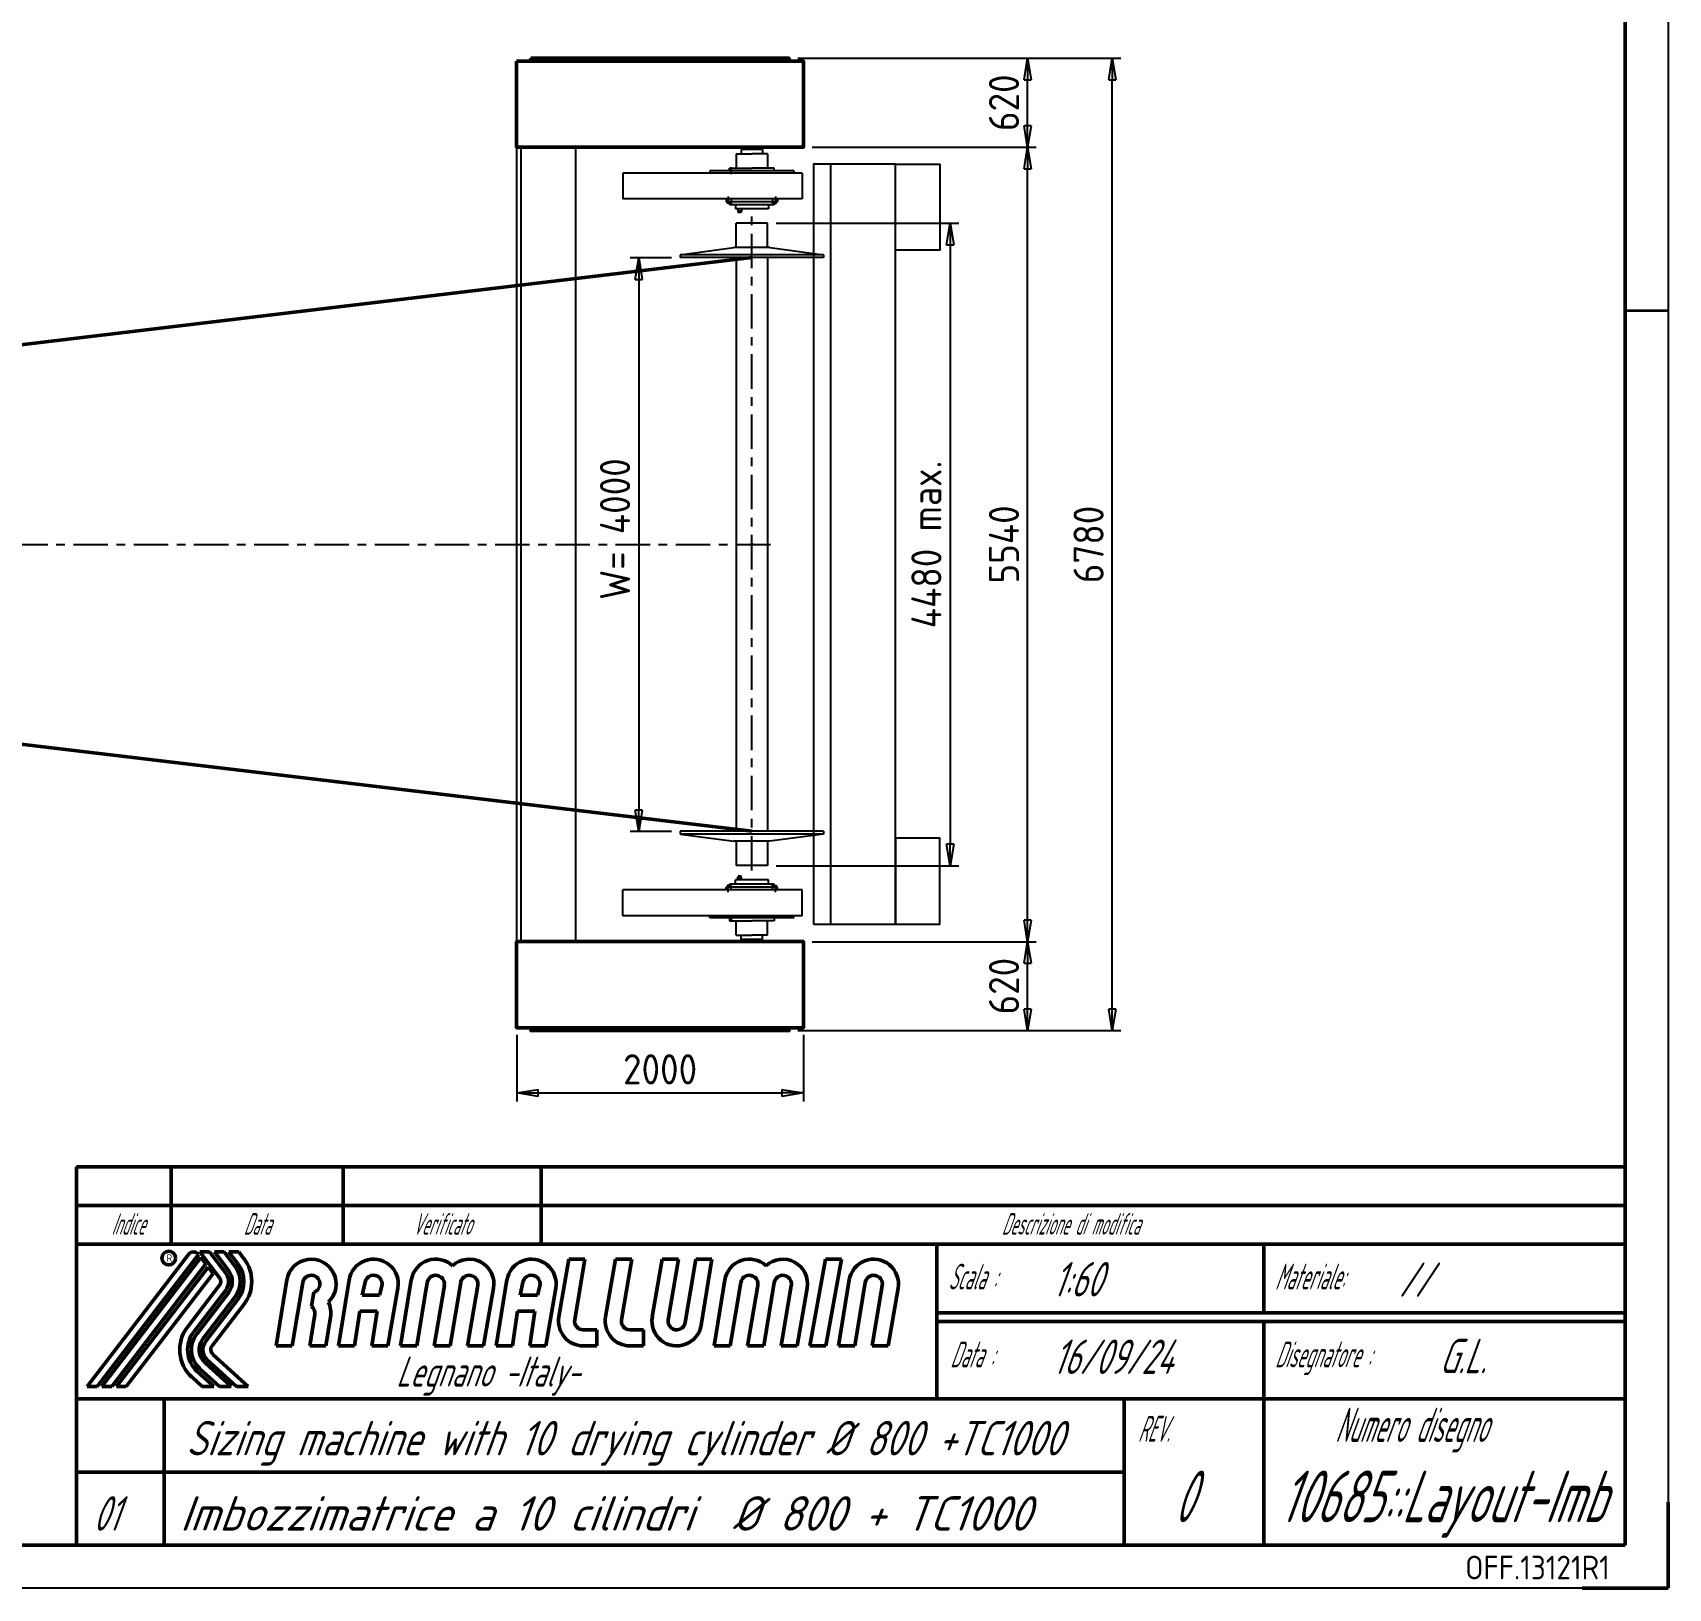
# Model space of a CAD drawing. Header units: millimetres. Extents: x 0 to 35640, y 0 to 17820.
# Drawn here: x 24235 to 35640, y 0 to 10847 of the extents above; entities that cross this region are included whole.
import ezdxf
from ezdxf.enums import TextEntityAlignment as Align

# ---------------------------------------------------------------- set-up
doc = ezdxf.new("R2010")
doc.units = ezdxf.units.MM
doc.header["$LTSCALE"] = 60
for name, pattern in [('AM_ISO08W050x2', [9, 6, -0.75, 1.5, -0.75]), ('CENTER', [7, 4, -1, 1, -1]), ('DAPIANO', [0])]:
    doc.linetypes.add(name, pattern=pattern)
for name, color, linetype in [('203', 7, 'Continuous'), ('205', 7, 'Continuous'), ('CENTER', 2, 'CENTER')]:
    doc.layers.add(name, color=color, linetype=linetype)
for name, color, linetype, lineweight in [('AM_0', 7, 'Continuous', 50), ('AM_4', 3, 'Continuous', 25), ('AM_5', 3, 'Continuous', 25), ('AM_7', 4, 'CENTER', 25), ('AM_BOR', 7, 'Continuous', 50)]:
    doc.layers.add(name, color=color, linetype=linetype, lineweight=lineweight)
doc.styles.get("Standard").update_dxf_attribs({"font": 'ISOCP.SHX'})
doc.dimstyles.new('AM_ISO$0', dxfattribs={"dimtxt": 3.5, "dimasz": 2.5, "dimexe": 1, "dimexo": 1, "dimgap": 1, "dimtad": 1, "dimdsep": 46, "dimtxsty": 'Standard', "dimblk": 'CLOSED', "dimcen": 0, "dimclrd": 256, "dimclre": 256, "dimclrt": 2, "dimadec": 0, "dimazin": 2, "dimtp": 0.1, "dimtm": 0.1, "dimtfac": 0.71, "dimtmove": 0, "dimatfit": 3, "dimfxl": 0, "dimlwd": -1, "dimlwe": -1, "dimarcsym": 1})

# ---------------------------------------------------------------- blocks, each defined once
blk = doc.blocks.new('A3-A2')
for p, q in [((589, 5), (589, 292)), ((5, 5), (589, 5))]:
    blk.add_line(p, q)
at = {"layer": 'AM_BOR', "color": 1, "lineweight": 25}
for p, q in [((594, 297), (594, 0)), ((594, 0), (0, 0))]:
    blk.add_line(p, q, dxfattribs=at)
at = {"layer": 'AM_BOR', "color": 2, "lineweight": 35}
blk.add_line((589, 148.5), (594, 148.5), dxfattribs=at)
at = {"layer": 'AM_BOR'}
for q in [(594, 10), (584, 0)]:
    blk.add_line((594, 0), q, dxfattribs=at)
blk = doc.blocks.new('RAMALLUMIN')
at = {"color": 7, "linetype": 'Continuous'}
for p, q in [((0, 44), (-180, 44)), ((-169, 44), (-169, 35)), ((-149, 44), (-149, 35)), ((-126, 44), (-126, 35)), ((0, 35), (-180, 35)), ((-80, 35), (-80, 17)), ((-42, 35), (-42, 27)), ((-123.93, 26.54), (-122.77, 33.25)), ((-122.77, 33.25), (-120.9, 33.25)), ((-122.08, 26.21), (-120.9, 33.25)), ((-118.5, 26.53), (-117.34, 33.25)), ((-117.34, 33.25), (-115.47, 33.25)), ((-116.65, 26.21), (-115.47, 33.25)), ((-113.07, 26.54), (-111.91, 33.25)), ((-111.91, 33.25), (-110.04, 33.25)), ((-111.22, 26.21), (-110.04, 33.25)), ((-109.24, 25.88), (-108.02, 33.25)), ((-108.02, 33.25), (-106.15, 33.25)), ((-107.39, 25.59), (-106.15, 33.25)), ((-92.96, 33.25), (-94.76, 23.17)), ((-92.96, 33.25), (-91.09, 33.25)), ((-91.09, 33.25), (-92.89, 23.17)), ((-155.54, 30.83), (-156.78, 23.17)), ((-153.69, 30.53), (-154.91, 23.17)), ((-148.31, 30.83), (-149.55, 23.17)), ((-146.45, 30.58), (-146.78, 29.06)), ((-141.08, 30.83), (-142.32, 23.17)), ((-139.23, 30.53), (-140.45, 23.17)), ((-135.34, 30.53), (-136.56, 23.17)), ((-129.96, 30.83), (-131.2, 23.17)), ((-128.11, 30.58), (-128.43, 29.06)), ((-104.64, 30.83), (-105.88, 23.17)), ((-102.79, 30.53), (-104.01, 23.17)), ((-98.91, 30.53), (-100.12, 23.17)), ((-90.18, 30.83), (-91.42, 23.17)), ((-88.33, 30.53), (-89.55, 23.17)), ((-152.41, 29.4), (-152.67, 27.78)), ((-144.76, 29.06), (-146.78, 29.06)), ((-144.49, 30.12), (-144.76, 29.06)), ((-142.63, 29.88), (-143.79, 23.17)), ((-137.24, 30.2), (-138.43, 23.17)), ((-133.36, 30.2), (-134.54, 23.17)), ((-131.51, 29.88), (-132.67, 23.17)), ((-126.41, 29.06), (-128.43, 29.06)), ((-126.14, 30.12), (-126.41, 29.06)), ((-124.28, 29.88), (-125.44, 23.17)), ((-100.81, 30.2), (-101.99, 23.17)), ((-96.92, 30.2), (-98.1, 23.17)), ((-95.07, 29.88), (-96.23, 23.17)), ((-86.35, 30.2), (-87.53, 23.17)), ((-84.5, 29.88), (-85.66, 23.17)), ((-152.3, 26.83), (-152.89, 23.17)), ((-147.08, 27.2), (-147.68, 23.17)), ((-145.06, 27.2), (-147.08, 27.2)), ((-145.06, 27.2), (-145.66, 23.17)), ((-128.73, 27.2), (-129.33, 23.17)), ((-126.71, 27.2), (-128.73, 27.2)), ((-126.71, 27.2), (-127.31, 23.17)), ((-150.46, 26.52), (-151.02, 23.17)), ((-121.09, 25.04), (-119.51, 25.04)), ((-119.51, 25.04), (-119.51, 23.17)), ((-115.66, 25.04), (-114.08, 25.04)), ((-114.08, 25.04), (-114.08, 23.17)), ((-42, 26), (-42, 0)), ((-154.91, 23.17), (-156.78, 23.17)), ((-152.89, 23.17), (-151.02, 23.17)), ((-149.55, 23.17), (-147.68, 23.17)), ((-145.66, 23.17), (-143.79, 23.17)), ((-142.32, 23.17), (-140.45, 23.17)), ((-138.43, 23.17), (-136.56, 23.17)), ((-134.54, 23.17), (-132.67, 23.17)), ((-131.2, 23.17), (-129.33, 23.17)), ((-127.31, 23.17), (-125.44, 23.17)), ((-121.09, 23.17), (-119.51, 23.17)), ((-115.66, 23.17), (-114.08, 23.17)), ((-105.88, 23.17), (-104.01, 23.17)), ((-101.99, 23.17), (-100.12, 23.17)), ((-98.1, 23.17), (-96.23, 23.17)), ((-94.76, 23.17), (-92.89, 23.17)), ((-91.42, 23.17), (-89.55, 23.17)), ((-87.53, 23.17), (-85.66, 23.17)), ((0, 17), (-180, 17)), ((-169.8, 0), (-169.8, 17)), ((-58.25, 17), (-58.25, 0))]:
    blk.add_line(p, q, dxfattribs=at)
at = {"linetype": 'DAPIANO'}
blk.add_line((-180, 44), (-180, 0), dxfattribs=at)
at = {"color": 3, "linetype": 'Continuous'}
for p, q in [((0, 39.5), (-180, 39.5)), ((-166.96, 33.81), (-178.74, 18.46)), ((-165.81, 33.8), (-177.59, 18.46)), ((-165.54, 33.45), (-177.05, 18.46)), ((-164.96, 32.7), (-175.89, 18.46)), ((-164.69, 32.34), (-175.35, 18.46)), ((-165.67, 34.09), (-164.52, 34.09)), ((-163.37, 31.08), (-165.67, 34.09)), ((-164.96, 32.7), (-165.54, 33.45)), ((-164.12, 31.59), (-164.69, 32.34)), ((-162.64, 31.63), (-164.52, 34.09)), ((-163.97, 34.09), (-162.83, 34.09)), ((-162.3, 31.9), (-163.97, 34.09)), ((-161.58, 32.45), (-162.83, 34.09)), ((-162.28, 34.09), (-161.13, 34.09)), ((-161.23, 32.72), (-162.28, 34.09)), ((-160.51, 33.27), (-161.13, 34.09)), ((-164.12, 31.59), (-174.2, 18.46)), ((-167.09, 25.36), (-163.37, 30.21)), ((-162.64, 29.66), (-166.37, 24.8)), ((-162.3, 29.39), (-166.02, 24.54)), ((-161.58, 28.83), (-165.3, 23.99)), ((-164.96, 23.72), (-161.23, 28.57)), ((-160.51, 28.01), (-164.24, 23.17)), ((0, 27), (-80, 27)), ((0, 26), (-80, 26)), ((-165.05, 21.2), (-162.02, 18.46)), ((-164.76, 21.52), (-161.38, 18.46)), ((-164.15, 22.19), (-160.02, 18.46)), ((-166.56, 19.52), (-165.39, 18.46)), ((-165.95, 20.2), (-164.03, 18.46)), ((-165.66, 20.52), (-163.38, 18.46)), ((-177.59, 18.46), (-178.74, 18.46)), ((-175.89, 18.46), (-177.05, 18.46)), ((-174.2, 18.46), (-175.35, 18.46)), ((-164.03, 18.46), (-165.39, 18.46)), ((-162.02, 18.46), (-163.38, 18.46)), ((-160.02, 18.46), (-161.38, 18.46)), ((-180, 8.5), (-58.25, 8.5))]:
    blk.add_line(p, q, dxfattribs=at)
blk.add_circle((-169.27, 33.38), 0.797, dxfattribs=at)
for centre, radius, start, end in [((-166.39, 33.38), 0.716, 37.0199, 142.98), ((-163.94, 30.65), 2.97, 322.454, 37.471), ((-163.94, 30.65), 3.41, 322.445, 37.4711), ((-163.94, 30.65), 4.32, 322.454, 37.4451), ((-163.94, 30.65), 0.714, 322.471, 37.437), ((-163.93, 30.65), 1.62, 322.481, 37.4257), ((-163.94, 30.65), 2.06, 322.479, 37.4362), ((-163.67, 22.73), 4.32, 142.447, 227.885), ((-163.67, 22.73), 3.41, 142.481, 227.842), ((-163.67, 22.73), 2.97, 142.472, 227.803), ((-163.67, 22.73), 2.06, 142.454, 227.876), ((-163.67, 22.73), 1.63, 142.445, 227.849), ((-163.67, 22.73), 0.722, 142.454, 227.902)]:
    blk.add_arc(centre, radius, start, end, dxfattribs=at)
at = {"color": 7, "linetype": 'Continuous'}
for centre, radius, start, end in [((-152.7, 30.37), 2.88, 313.405, 170.827), ((-145.47, 30.37), 2.88, 350.208, 170.835), ((-138.24, 30.37), 2.88, 47.375, 170.82), ((-134.35, 30.37), 2.88, 350.199, 132.556), ((-127.12, 30.37), 2.88, 350.208, 170.835), ((-101.8, 30.37), 2.88, 47.375, 170.82), ((-97.91, 30.37), 2.88, 350.208, 132.556), ((-87.34, 30.37), 2.88, 350.218, 170.81), ((-152.7, 30.37), 1.01, 286.495, 170.628), ((-145.47, 30.37), 1.01, 345.758, 168.018), ((-138.24, 30.37), 1.01, 350.428, 170.643), ((-134.35, 30.37), 1.01, 350.428, 170.634), ((-127.12, 30.37), 1.01, 345.758, 168.018), ((-101.8, 30.37), 1.01, 350.428, 170.634), ((-97.91, 30.37), 1.01, 350.409, 170.661), ((-87.34, 30.37), 1.01, 350.428, 170.643), ((-153.3, 26.99), 1.01, 350.897, 51.1434), ((-153.3, 26.99), 2.88, 350.481, 26.4345), ((-121.09, 26.05), 2.88, 170.208, 270), ((-121.09, 26.05), 1.01, 170.428, 270), ((-115.66, 26.05), 2.88, 170.218, 270), ((-115.66, 26.05), 1.01, 170.428, 270), ((-110.23, 26.05), 2.88, 170.208, 350.827), ((-110.23, 26.05), 1.01, 170.428, 350.643)]:
    blk.add_arc(centre, radius, start, end, dxfattribs=at)
at = {"color": 1, "linetype": 'Continuous', "oblique": 20, "width": 0.5}
for s, p in [('Indice', (-174, 36.1)), ('Data', (-159, 36.1)), ('Verificato', (-137.5, 36.1)), ('Descrizione di modifica', (-64.47, 36.1))]:
    blk.add_text(s, height=2.5, dxfattribs=at).set_placement(p, align=Align.CENTER)
at = {"color": 3, "linetype": 'Continuous'}
blk.add_text('R', height=0.864, dxfattribs=at).set_placement((-169.52, 32.95))
at = {"color": 3, "linetype": 'Continuous', "oblique": 20}
for s, height, width, p in [('Scala :', 3, 0.5, (-78.7, 29.73)), ('Materiale:', 3, 0.5, (-40.72, 29.73)), ('Data :', 3, 0.5, (-78.46, 20.68)), ('Disegnatore :', 3, 0.5, (-40.72, 20.68)), ('Legnano -Italy-', 3.5, 0.7, (-142.84, 18.44)), ('Numero disegno', 4, 0.5, (-33.74, 11.99)), ('REV.', 3, 0.5, (-56.65, 12.04))]:
    blk.add_text(s, height=height, dxfattribs=dict(at, width=width)).set_placement(p)
at = {"color": 3, "linetype": 'Continuous', "oblique": 20, "width": 0.7}
for tag, p in [('INDICE', (-174.38, 40.36)), ('DATAREV', (-158.57, 40.36)), ('VERIFICATO', (-137.17, 40.36)), ('DESCRIZMOD', (-62.08, 40.36))]:
    blk.add_attdef(tag, text='', height=2.5, dxfattribs=at).set_placement(p, align=Align.CENTER)
at = {"color": 2, "linetype": 'Continuous', "oblique": 20, "width": 0.7}
for tag, p in [('GEN-TITLE-SCA', (-66.53, 28.92)), ('MATERIALE', (-26.31, 28.88)), ('DATA', (-66.53, 19.91)), ('DISEGN.', (-21.62, 20)), ('P1', (-178.08, 10.45)), ('P2', (-178.08, 1.7))]:
    blk.add_attdef(tag, p, '', height=4, dxfattribs=at)
at = {"color": 7, "linetype": 'Continuous', "oblique": 20, "width": 0.85}
for tag, p in [('DESCRIZIONE1', (-167.25, 10.45)), ('DESCRIZIONE2', (-167.97, 1.7))]:
    blk.add_attdef(tag, p, '', height=4, dxfattribs=at)
at = {"color": 7, "linetype": 'Continuous', "oblique": 20}
for tag, width, p in [('REV', 0.55, (-51.41, 2.68)), ('DISEGNO', 0.5, (-21.14, 2.68))]:
    blk.add_attdef(tag, text='', height=6, dxfattribs=dict(at, width=width)).set_placement(p, align=Align.CENTER)
blk = doc.blocks.new('_Closed')
at = {"color": 0, "linetype": 'ByBlock', "lineweight": -2}
for p, q in [((-1, 0.167), (0, 0)), ((-1, 0.167), (-1, -0.167)), ((0, 0), (-1, -0.167)), ((0, 0), (-1, 0))]:
    blk.add_line(p, q, dxfattribs=at)
blk = doc.blocks.new('*D24')
at = {"layer": 'AM_5', "transparency": 16777216}
for p, q in [((27610, 3859), (27610, 3394)), ((29610, 3859), (29610, 3394)), ((27760, 3454), (29460, 3454))]:
    blk.add_line(p, q, dxfattribs=at)
at = {"layer": 'Defpoints', "color": 0, "transparency": 16777216}
for p in [(27610, 3919), (29610, 3919), (29610, 3454)]:
    blk.add_point(p, dxfattribs=at)
at = {"layer": 'AM_5', "transparency": 16777216, "xscale": 150, "yscale": 150, "zscale": 150, "rotation": 180}
blk.add_blockref('_Closed', (27610, 3454), dxfattribs=at)
at = {"layer": 'AM_5', "transparency": 16777216, "xscale": 150, "yscale": 150, "zscale": 150}
blk.add_blockref('_Closed', (29610, 3454), dxfattribs=at)
at = {"layer": 'AM_5', "color": 2, "transparency": 16777216, "insert": (28610, 3619), "char_height": 210, "attachment_point": 5}
blk.add_mtext('2000', dxfattribs=at)
blk = doc.blocks.new('*D15')
at = {"layer": 'AM_5', "transparency": 16777216}
for p, q in [((29570, 10669), (31233, 10669)), ((31173, 10199), (31173, 10519)), ((29670, 10049), (31233, 10049))]:
    blk.add_line(p, q, dxfattribs=at)
at = {"layer": 'Defpoints', "color": 0, "transparency": 16777216}
for p in [(29510, 10669), (31173, 10669), (29610, 10049)]:
    blk.add_point(p, dxfattribs=at)
at = {"layer": 'AM_5', "transparency": 16777216, "xscale": 150, "yscale": 150, "zscale": 150}
for p, rotation in [((31173, 10669), 90), ((31173, 10049), 270)]:
    blk.add_blockref('_Closed', p, dxfattribs=dict(at, rotation=rotation))
at = {"layer": 'AM_5', "color": 2, "transparency": 16777216, "insert": (31008, 10359), "char_height": 210, "attachment_point": 5, "rotation": 90}
blk.add_mtext('620', dxfattribs=at)
blk = doc.blocks.new('*D16')
at = {"layer": 'AM_5', "transparency": 16777216}
for p, q in [((29670, 10049), (31233, 10049)), ((31173, 4659), (31173, 9899)), ((29670, 4509), (31233, 4509))]:
    blk.add_line(p, q, dxfattribs=at)
at = {"layer": 'Defpoints', "color": 0, "transparency": 16777216}
for p in [(29610, 10049), (31173, 10049), (29610, 4509)]:
    blk.add_point(p, dxfattribs=at)
at = {"layer": 'AM_5', "transparency": 16777216, "xscale": 150, "yscale": 150, "zscale": 150}
for p, rotation in [((31173, 10049), 90), ((31173, 4509), 270)]:
    blk.add_blockref('_Closed', p, dxfattribs=dict(at, rotation=rotation))
at = {"layer": 'AM_5', "color": 2, "transparency": 16777216, "insert": (31008, 7279), "char_height": 210, "attachment_point": 5, "rotation": 90}
blk.add_mtext('5540', dxfattribs=at)
blk = doc.blocks.new('*D17')
at = {"layer": 'AM_5', "transparency": 16777216}
for p, q in [((29670, 4509), (31233, 4509)), ((31173, 4039), (31173, 4359)), ((29570, 3889), (31233, 3889))]:
    blk.add_line(p, q, dxfattribs=at)
at = {"layer": 'Defpoints', "color": 0, "transparency": 16777216}
for p in [(29610, 4509), (31173, 4509), (29510, 3889)]:
    blk.add_point(p, dxfattribs=at)
at = {"layer": 'AM_5', "transparency": 16777216, "xscale": 150, "yscale": 150, "zscale": 150}
for p, rotation in [((31173, 4509), 90), ((31173, 3889), 270)]:
    blk.add_blockref('_Closed', p, dxfattribs=dict(at, rotation=rotation))
at = {"layer": 'AM_5', "color": 2, "transparency": 16777216, "insert": (31008, 4199), "char_height": 210, "attachment_point": 5, "rotation": 90}
blk.add_mtext('620', dxfattribs=at)
blk = doc.blocks.new('*D18')
at = {"layer": 'AM_5', "transparency": 16777216}
for p, q in [((29570, 10669), (31823, 10669)), ((31763, 4039), (31763, 10519)), ((29570, 3889), (31823, 3889))]:
    blk.add_line(p, q, dxfattribs=at)
at = {"layer": 'Defpoints', "color": 0, "transparency": 16777216}
for p in [(29510, 10669), (31763, 10669), (29510, 3889)]:
    blk.add_point(p, dxfattribs=at)
at = {"layer": 'AM_5', "transparency": 16777216, "xscale": 150, "yscale": 150, "zscale": 150}
for p, rotation in [((31763, 10669), 90), ((31763, 3889), 270)]:
    blk.add_blockref('_Closed', p, dxfattribs=dict(at, rotation=rotation))
at = {"layer": 'AM_5', "color": 2, "transparency": 16777216, "insert": (31598, 7279), "char_height": 210, "attachment_point": 5, "rotation": 90}
blk.add_mtext('6780', dxfattribs=at)
blk = doc.blocks.new('*D19')
at = {"layer": 'AM_5', "transparency": 16777216}
for p, q in [((28690, 9277), (28401, 9277)), ((28461, 9127), (28461, 5427)), ((28690, 5277), (28401, 5277))]:
    blk.add_line(p, q, dxfattribs=at)
at = {"layer": 'Defpoints', "color": 0, "transparency": 16777216}
for p in [(28750, 9277), (28461, 5277), (28750, 5277)]:
    blk.add_point(p, dxfattribs=at)
at = {"layer": 'AM_5', "transparency": 16777216, "xscale": 150, "yscale": 150, "zscale": 150}
for p, rotation in [((28461, 9277), 90), ((28461, 5277), 270)]:
    blk.add_blockref('_Closed', p, dxfattribs=dict(at, rotation=rotation))
at = {"layer": 'AM_5', "color": 2, "transparency": 16777216, "insert": (28296, 7386), "char_height": 210, "attachment_point": 5, "rotation": 90}
blk.add_mtext('W= 4000', dxfattribs=at)
blk = doc.blocks.new('SUBBIO 1000X4000')
at = {"layer": 'AM_4', "color": 1}
for p, q in [((-110, 2070), (-110, 2240)), ((110, 2240), (-110, 2240)), ((110, 2070), (110, 2240)), ((-500, 2020), (-125, 2070)), ((125, 2070), (-125, 2070)), ((125, 2070), (500, 2020)), ((500, 2020), (-500, 2020)), ((-500, 2020), (-500, 2000)), ((500, 2000), (-500, 2000)), ((-110, 2000), (-110, -2000)), ((110, 2000), (110, -2000)), ((500, 2020), (500, 2000)), ((500, -2000), (-500, -2000)), ((-500, -2000), (-500, -2020)), ((500, -2020), (-500, -2020)), ((-500, -2020), (-125, -2070)), ((500, -2020), (125, -2070)), ((500, -2000), (500, -2020)), ((125, -2070), (-125, -2070)), ((-110, -2070), (-110, -2240)), ((110, -2070), (110, -2240)), ((110, -2240), (-110, -2240))]:
    blk.add_line(p, q, dxfattribs=at)
at = {"layer": 'AM_7'}
blk.add_line((0, -2274), (0, 2299), dxfattribs=at)
at = {"layer": 'AM_7', "linetype": 'AM_ISO08W050x2'}
blk.add_line((12, 0), (-12, 0), dxfattribs=at)
blk = doc.blocks.new('A$C43C801B3')
at = {"layer": 'AM_0'}
blk.add_blockref('SUBBIO 1000X4000', (0, 0), dxfattribs=at)
blk = doc.blocks.new('*D44')
at = {"layer": 'AM_5', "transparency": 16777216}
for p, q in [((29420, 9519), (30692, 9519)), ((30632, 9369), (30632, 5189)), ((29420, 5039), (30692, 5039))]:
    blk.add_line(p, q, dxfattribs=at)
at = {"layer": 'Defpoints', "color": 0, "transparency": 16777216}
for p in [(29360, 9519), (29360, 5039), (30632, 5039)]:
    blk.add_point(p, dxfattribs=at)
at = {"layer": 'AM_5', "transparency": 16777216, "xscale": 150, "yscale": 150, "zscale": 150}
for p, rotation in [((30632, 9519), 90), ((30632, 5039), 270)]:
    blk.add_blockref('_Closed', p, dxfattribs=dict(at, rotation=rotation))
at = {"layer": 'AM_5', "color": 2, "transparency": 16777216, "insert": (30467, 7279), "char_height": 210, "attachment_point": 5, "rotation": 90}
blk.add_mtext('4480 max.', dxfattribs=at)

msp = doc.modelspace()

# ---------------------------------------------------------------- linework, layer by layer
at = {"color": 1}
for points in [[(29680.774, 4630.366), (29800.774, 4630.366), (29800.774, 9930.366), (29680.774, 9930.366)], [(29680.774, 4630.366), (30250.774, 4630.366), (30250.774, 9930.366), (29680.774, 9930.366)], [(30250.774, 9930.366), (30560.774, 9930.366), (30560.774, 9330.366), (30250.774, 9330.366)], [(30250.774, 4630.366), (30560.774, 4630.366), (30560.774, 5230.366), (30250.774, 5230.366)]]:
    msp.add_lwpolyline(points, close=True, dxfattribs=at)
at = {"layer": '203', "color": 1}
for p, q in [((29177.304, 9603.723), (29152.304, 9603.723)), ((29177.304, 4954.723), (29152.304, 4954.723))]:
    msp.add_line(p, q, dxfattribs=at)
at = {"layer": '205', "color": 1}
for p, q in [((27609.804, 10649.223), (27609.804, 10044.223)), ((27609.804, 10649.223), (28496.804, 10649.223)), ((29509.804, 10669.223), (28649.804, 10669.223)), ((29609.804, 10049.223), (27609.804, 10049.223)), ((27609.804, 10044.223), (27609.804, 4514.223)), ((27639.804, 10049.223), (27639.804, 4509.223)), ((28019.804, 10049.223), (28019.804, 4509.223)), ((29140.254, 10003.223), (29249.804, 10003.223)), ((29140.254, 10003.223), (29140.254, 9903.223)), ((29324.804, 10033.223), (29174.804, 10033.223)), ((29174.804, 10033.223), (29174.804, 10003.223)), ((29359.354, 10003.223), (29249.804, 10003.223)), ((29324.804, 10033.223), (29324.804, 10003.223)), ((29359.354, 10003.223), (29359.354, 9903.223)), ((29599.804, 9868.223), (28349.804, 9868.223)), ((28349.804, 9868.223), (28349.804, 9688.223)), ((29542.304, 9883.223), (28957.304, 9883.223)), ((28957.304, 9883.223), (28957.304, 9868.223)), ((29094.804, 9903.223), (29249.804, 9903.223)), ((29094.804, 9883.223), (29094.804, 9903.223)), ((29404.804, 9903.223), (29249.804, 9903.223)), ((29404.804, 9883.223), (29404.804, 9903.223)), ((29542.304, 9883.223), (29542.304, 9868.223)), ((29599.804, 9868.223), (29599.804, 9688.223)), ((29599.804, 9688.223), (28349.804, 9688.223)), ((29069.804, 9688.223), (29069.804, 9668.223)), ((29429.804, 9668.223), (29069.804, 9668.223)), ((29076.804, 9658.836), (29076.804, 9668.223)), ((29077.417, 9658.223), (29076.804, 9658.836)), ((29092.192, 9658.223), (29077.417, 9658.223)), ((29092.804, 9658.836), (29092.192, 9658.223)), ((29092.804, 9668.223), (29092.804, 9658.836)), ((29094.804, 9668.223), (29094.804, 9648.223)), ((29249.804, 9648.223), (29094.804, 9648.223)), ((29134.804, 9648.223), (29134.804, 9619.223)), ((29364.804, 9619.223), (29134.804, 9619.223)), ((29152.304, 9619.223), (29152.304, 9603.723)), ((29152.304, 9603.723), (29154.984, 9593.723)), ((29174.625, 9593.723), (29154.984, 9593.723)), ((29177.304, 9603.723), (29174.625, 9593.723)), ((29177.304, 9619.223), (29177.304, 9603.723)), ((29404.804, 9648.223), (29249.804, 9648.223)), ((29364.804, 9648.223), (29364.804, 9619.223)), ((29404.804, 9668.223), (29404.804, 9648.223)), ((29406.804, 9668.223), (29406.804, 9658.836)), ((29406.804, 9658.836), (29407.417, 9658.223)), ((29407.417, 9658.223), (29422.192, 9658.223)), ((29422.192, 9658.223), (29422.804, 9658.836)), ((29422.804, 9658.836), (29422.804, 9668.223)), ((29429.804, 9688.223), (29429.804, 9668.223)), ((29249.804, 4910.223), (29094.804, 4910.223)), ((29094.804, 4890.223), (29094.804, 4910.223)), ((29364.804, 4939.223), (29134.804, 4939.223)), ((29134.804, 4910.223), (29134.804, 4939.223)), ((29152.304, 4954.723), (29154.984, 4964.723)), ((29152.304, 4939.223), (29152.304, 4954.723)), ((29174.625, 4964.723), (29154.984, 4964.723)), ((29177.304, 4954.723), (29174.625, 4964.723)), ((29177.304, 4939.223), (29177.304, 4954.723)), ((29404.804, 4910.223), (29249.804, 4910.223)), ((29364.804, 4910.223), (29364.804, 4939.223)), ((29404.804, 4890.223), (29404.804, 4910.223)), ((29599.804, 4870.223), (28349.804, 4870.223)), ((28349.804, 4690.223), (28349.804, 4870.223)), ((29429.804, 4890.223), (29069.804, 4890.223)), ((29069.804, 4870.223), (29069.804, 4890.223)), ((29077.417, 4900.223), (29076.804, 4899.611)), ((29076.804, 4899.611), (29076.804, 4890.223)), ((29092.192, 4900.223), (29077.417, 4900.223)), ((29092.804, 4899.611), (29092.192, 4900.223)), ((29092.804, 4890.223), (29092.804, 4899.611)), ((29406.804, 4899.611), (29407.417, 4900.223)), ((29406.804, 4890.223), (29406.804, 4899.611)), ((29407.417, 4900.223), (29422.192, 4900.223)), ((29422.192, 4900.223), (29422.804, 4899.611)), ((29422.804, 4899.611), (29422.804, 4890.223)), ((29429.804, 4870.223), (29429.804, 4890.223)), ((29599.804, 4690.223), (29599.804, 4870.223)), ((29599.804, 4690.223), (28349.804, 4690.223)), ((28957.304, 4675.223), (28957.304, 4690.223)), ((29542.304, 4675.223), (29542.304, 4690.223)), ((29542.304, 4675.223), (28957.304, 4675.223)), ((29094.804, 4675.223), (29094.804, 4655.223)), ((29094.804, 4655.223), (29249.804, 4655.223)), ((29140.254, 4555.223), (29140.254, 4655.223)), ((29404.804, 4655.223), (29249.804, 4655.223)), ((29359.354, 4555.223), (29359.354, 4655.223)), ((29404.804, 4675.223), (29404.804, 4655.223)), ((27609.804, 3909.223), (27609.804, 4514.223)), ((29609.804, 4509.223), (27609.804, 4509.223)), ((29140.254, 4555.223), (29249.804, 4555.223)), ((29174.804, 4525.223), (29174.804, 4555.223)), ((29324.804, 4525.223), (29174.804, 4525.223)), ((29359.354, 4555.223), (29249.804, 4555.223)), ((29324.804, 4525.223), (29324.804, 4555.223)), ((27609.804, 3909.223), (29436.804, 3909.223))]:
    msp.add_line(p, q, dxfattribs=at)
at = {"layer": 'AM_0', "color": 3}
for p, q in [((21700.819, 8379.137), (29250.304, 9279.223)), ((21700.819, 6179.137), (29250.304, 5279.223))]:
    msp.add_line(p, q, dxfattribs=at)
at = {"layer": 'AM_0', "color": 1}
for points in [[(27609.804, 10649.223), (27609.804, 10049.223), (29609.804, 10049.223), (29609.804, 10649.223)], [(27709.804, 10669.223), (27709.804, 10649.223), (29509.804, 10649.223), (29509.804, 10669.223)], [(27609.804, 4509.223), (27609.804, 3909.223), (29609.804, 3909.223), (29609.804, 4509.223)], [(29509.804, 3909.223), (29509.804, 3889.223), (27709.804, 3889.223), (27709.804, 3909.223)]]:
    msp.add_lwpolyline(points, close=True, dxfattribs=at)
at = {"layer": 'AM_7'}
msp.add_line((21579.802, 7279.136), (29390.552, 7279.226), dxfattribs=at)
at = {"layer": 'CENTER', "color": 1}
for p, q in [((29104.804, 9861.5), (29104.804, 9909.33)), ((29084.804, 9705.071), (29084.804, 9654.551)), ((29414.804, 9705.071), (29414.804, 9654.551)), ((29104.804, 9682.947), (29104.804, 9641.753)), ((29394.804, 9682.947), (29394.804, 9641.753)), ((29104.804, 4875.5), (29104.804, 4916.694)), ((29394.804, 4875.5), (29394.804, 4916.694)), ((29084.804, 4853.376), (29084.804, 4903.896)), ((29414.804, 4853.376), (29414.804, 4903.896)), ((29104.804, 4696.947), (29104.804, 4649.117))]:
    msp.add_line(p, q, dxfattribs=at)

# ---------------------------------------------------------------- block references
at = {"layer": 'AM_0', "lineweight": 0, "xscale": 60, "yscale": 60, "zscale": 60}
msp.add_blockref('A3-A2', (0, 0), dxfattribs=at)
at = {"layer": 'AM_0'}
msp.add_blockref('A$C43C801B3', (29249.804, 7279.223), dxfattribs=at)
at = {"layer": 'AM_0', "lineweight": 0}
ref = msp.add_blockref('RAMALLUMIN', (35340, 300), dxfattribs=dict(at, xscale=60, yscale=60, zscale=60))
ref.add_attrib('MATERIALE', '//', (33761.453, 2032.777), dxfattribs={"layer": '0', "color": 2, "linetype": 'Continuous', "height": 240, "oblique": 20, "width": 0.7})
ref.add_attrib('DISEGN.', 'G.L.', (34042.781, 1499.985), dxfattribs={"layer": '0', "color": 2, "linetype": 'Continuous', "height": 240, "oblique": 20, "width": 0.7})
ref.add_attrib('DISEGNO', '10685::Layout-Imb', dxfattribs={"layer": '0', "color": 2, "linetype": 'Continuous', "height": 360, "oblique": 20, "width": 0.65}).set_placement((34064.441, 460.61), align=Align.CENTER)
ref.add_attrib('GEN-TITLE-SCA', '1:60', (31348.332, 2035.288), dxfattribs={"layer": '0', "color": 2, "linetype": 'Continuous', "height": 240, "oblique": 20, "width": 0.7})
ref.add_attrib('DATA', '16/09/24', (31348.332, 1494.58), dxfattribs={"layer": '0', "color": 2, "linetype": 'Continuous', "height": 240, "oblique": 20, "width": 0.7})
ref.add_attrib('REV', '0', dxfattribs={"layer": '0', "color": 7, "linetype": 'Continuous', "height": 360, "oblique": 20, "width": 0.55}).set_placement((32255.29, 460.61), align=Align.CENTER)
ref.add_attrib('P2', '01', (24655.235, 401.933), dxfattribs={"layer": '0', "color": 2, "linetype": 'Continuous', "height": 240, "oblique": 20, "width": 0.7})
ref.add_attrib('DESCRIZIONE2', 'Imbozzimatrice a 10 cilindri  Ø 800 + TC1000', (25261.604, 401.933), dxfattribs={"layer": '0', "color": 2, "linetype": 'Continuous', "height": 240, "oblique": 20})
ref.add_attrib('DESCRIZIONE1', 'Sizing machine with 10 drying cylinder Ø 800 +TC1000', (25304.721, 926.832), dxfattribs={"layer": '0', "color": 2, "linetype": 'Continuous', "height": 240, "oblique": 20, "width": 0.85})

# ---------------------------------------------------------------- texts
at = {"layer": 'AM_5', "color": 1}
msp.add_text('OFF.13121R1', height=165, dxfattribs=at).set_placement((34223.672, 62.406))

# ---------------------------------------------------------------- dimensions: what is measured, and where the dimension line sits
at = {"layer": 'AM_5'}
for base, p1, p2, override, picture, middle in [((31173.426, 10669.223), (29609.804, 10049.223), (29509.804, 10669.223), {"dimscale": 60, "dimdec": 0, "dimtix": 1}, '*D15', (31008.406, 10359.223)), ((31763.187, 10669.223), (29509.804, 3889.223), (29509.804, 10669.223), {"dimscale": 60, "dimdec": 0}, '*D18', (31598.187, 7279.223)), ((31173.426, 10049.223), (29609.804, 4509.223), (29609.804, 10049.223), {"dimscale": 60, "dimdec": 0, "dimtix": 1}, '*D16', (31008.426, 7279.223)), ((31173.426, 4509.223), (29509.804, 3889.223), (29609.804, 4509.223), {"dimscale": 60, "dimdec": 0, "dimtix": 1}, '*D17', (31008.406, 4199.223))]:
    dim = msp.add_linear_dim(base=base, p1=p1, p2=p2, angle=90, dimstyle='AM_ISO$0', override=override, dxfattribs=at)
    dim.commit()
    dim.dimension.update_dxf_attribs({"geometry": picture, "text_midpoint": middle})
dim = msp.add_linear_dim(base=(30632.348, 5039.223), p1=(29359.804, 9519.223), p2=(29359.804, 5039.223), angle=90, text='<> max.', dimstyle='AM_ISO$0', override={"dimscale": 60, "dimdec": 0}, dxfattribs=at)
dim.commit()
dim.dimension.update_dxf_attribs({"geometry": '*D44', "text_midpoint": (30467.348, 7279.223)})
dim = msp.add_linear_dim(base=(28461.002, 5276.634), p1=(28749.804, 9276.611), p2=(28749.804, 5276.634), angle=90, text='W= <>', dimstyle='AM_ISO$0', override={"dimscale": 60, "dimdec": 0}, dxfattribs=at)
dim.commit()
dim.dimension.update_dxf_attribs({"geometry": '*D19', "text_midpoint": (28461.002, 7385.776), "dimtype": 160})
dim = msp.add_linear_dim(base=(29609.804, 3453.961), p1=(27609.804, 3918.867), p2=(29609.804, 3918.867), dimstyle='AM_ISO$0', override={"dimscale": 60, "dimdec": 0}, dxfattribs=at)
dim.commit()
dim.dimension.update_dxf_attribs({"geometry": '*D24', "text_midpoint": (28609.804, 3453.961), "dimtype": 160})

doc.saveas('drawing.dxf')
